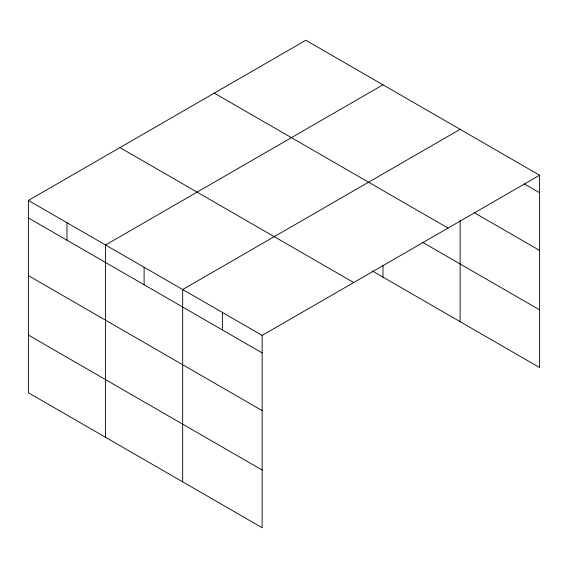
<?xml version="1.0" encoding="UTF-8"?>
<svg xmlns="http://www.w3.org/2000/svg" width="568" height="568" viewBox="0 0 568 568"><rect width="100%" height="100%" fill="white"/><g stroke="black" fill="none" stroke-linecap="round" stroke-linejoin="round"><path stroke-width="0.85" d="M539.6 175.228L262.153 335.404L262.153 527.729L28.4 392.772L28.4 200.447L305.847 40.271L539.6 175.228L539.6 367.553L372.395 271.014M382.981 84.802L105.541 244.986L105.541 437.31M460.123 129.341L182.676 289.524L182.676 481.849M524.314 183.904L539.6 192.729M474.642 212.915L539.6 250.424M214.285 93.131L448.045 228.087M422.308 242.145L539.6 309.858M119.954 147.588L353.715 282.544M28.4 200.447L262.153 335.404M28.4 217.949L262.153 352.913M28.4 275.643L262.153 410.6M28.4 335.084L262.153 470.041M460.123 220.27L460.123 321.666M382.981 265.767L382.981 277.127M222.415 312.464L222.415 329.965M144.109 267.251L144.109 284.753M66.967 222.713L66.967 240.221"/></g></svg>
